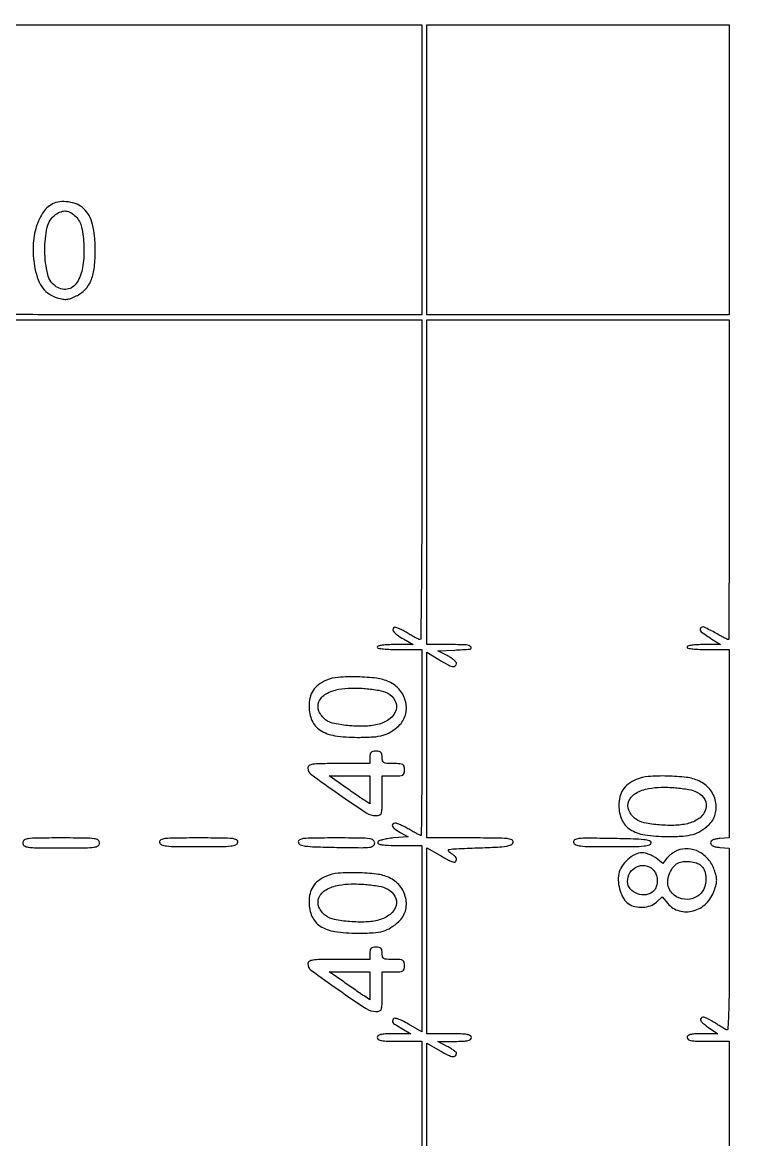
# Model space of a CAD drawing. Extents: x 0 to 836, y 5 to 589.
# Drawn here: x 329.17 to 353.47, y 392.15 to 430.28 of the extents above; entities that cross this region are included whole.
import ezdxf

# ---------------------------------------------------------------- set-up
doc = ezdxf.new("R2010")
doc.units = 0
doc.header["$MEASUREMENT"] = 0

msp = doc.modelspace()

# ---------------------------------------------------------------- linework, layer by layer
for points in [[(201.712326, 537.783562, -0.000001), (217.055896, 537.76491, -0.426088)], [(546.939, 229.3929, -0.000106), (546.943559, 250.949215, -0.000176), (546.957638, 269.095817, -0.000001), (546.976289, 285.583213, -0.415883)], [(836.0595, 588.6891), (420.497259, 588.710259, 0.000013), (261.145696, 588.714318, 0.000021), (126.989856, 588.708632), (4.934769, 588.698274, 0.19889), (4.878609, 588.675009, 0.198853), (4.855343, 588.618859), (4.83877, 516.273901, 0.000036), (4.826254, 436.744061, 0.000021), (4.8222, 342.282364), (4.8222, 95.946129), (4.469225, 95.920114, 0.031904), (4.160456, 95.877435, 0.315999), (4.075312, 95.787407, 0.415411), (4.137995, 95.703578, 0.035338), (4.43445, 95.6826), (4.8222, 95.6826), (4.8222, 50.2101), (4.8222, 4.7376), (420.462, 4.7376), (836.1018, 4.7376)], [(604.852986, 529.408162, -0.000002), (620.423836, 529.389509, -0.550615)], [(238.738155, 529.614638, -0.000002), (224.300981, 529.63329, -0.415836)], [(308.18842, 529.408162, -0.000002), (322.638019, 529.38951, -0.415836)], [(531.796111, 538.074638, -0.000002), (517.6951, 538.093291, -0.426056)], [(413.368417, 538.074638, -0.000002), (399.676779, 538.093291, -0.415815)], [(77.850638, 481.579418, -0.000002), (77.869294, 494.031443, -0.550517)], [(336.166934, 548.220763, -0.000002), (326.827688, 548.233536, -0.413812)], [(77.644162, 421.684687, -0.000002), (77.625507, 409.236574, -0.415775)], [(333.609652, 529.614638, -0.000003), (323.198363, 529.633296, -0.415688)], [(383.716206, 529.408162, -0.000003), (394.123716, 529.389504, -0.425916)], [(381.27946, 547.935135, -0.000004), (390.656104, 547.916048, -0.413615)], [(604.231838, 387.151416, -0.000003), (604.250494, 398.693431, -0.41574)], [(307.804163, 420.104962, -0.000005), (315.953334, 420.086299, -0.425768)], [(77.841889, 210.212758, -0.000002), (77.851786, 217.49274, -0.413814)], [(326.3022, 430.191), (334.5507, 430.191), (342.7992, 430.191), (342.7992, 425.2419), (342.7992, 420.2928), (334.6353, 420.2928, -0.000386), (331.504846, 420.295219, -0.000645), (328.869546, 420.302689, -0.000017), (326.485206, 420.312601, -0.412987)], [(326.3022, 420.1236), (334.5507, 420.1236), (342.7992, 420.1236), (342.7992, 414.6669, -0.00109), (342.794641, 412.574556, -0.001818), (342.780562, 410.813233, -0.000133), (342.761802, 409.236195, -0.412653), (342.73575, 409.210633, -0.111035), (342.695991, 409.219859, -0.00754), (342.591533, 409.272165, -0.010506), (342.468146, 409.339625, -0.007675), (342.3339, 409.419493, 0.013093), (342.19607, 409.499485, 0.015532), (342.06177, 409.56747, 0.014424), (341.945947, 409.617631, 0.08935), (341.8827, 409.63056, 0.300243), (341.815599, 409.588495, 0.270054), (341.823895, 409.505844, 0.076762), (341.954846, 409.373682, 0.029789), (342.171277, 409.232742), (342.5031, 409.043783), (341.88975, 409.042392, 0.012089), (341.64764, 409.035988, 0.022171), (341.451235, 409.017281, 0.019132), (341.304146, 408.990888, 0.352327), (341.2764, 408.9564, 0.365646), (341.306449, 408.920803, 0.014491), (341.4879, 408.8953, 0.018502), (341.729879, 408.877444, 0.009164), (342.0378, 408.8718), (342.7992, 408.8718), (342.7992, 405.6993, -0.000994), (342.796781, 404.482803, -0.001658), (342.789311, 403.458722, -0.000111), (342.779363, 402.540476, -0.410979), (342.765535, 402.5268, -0.118776), (342.742161, 402.532432, -0.002401), (342.633605, 402.588629, -0.005535), (342.50722, 402.65662, -0.003675), (342.363685, 402.737281, 0.011167), (342.214964, 402.817949, 0.013731), (342.07259, 402.886232, 0.012176), (341.951004, 402.936979, 0.090598), (341.88975, 402.948781, 0.192997), (341.808019, 402.916924, 0.340288), (341.796957, 402.849162, 0.109392), (341.886625, 402.74528, 0.035201), (342.05895, 402.634723), (342.3339, 402.4845), (341.832886, 402.4422, 0.017263), (341.63018, 402.418015, 0.029087), (341.462782, 402.382084, 0.030909), (341.339197, 402.339562, 0.218326), (341.297086, 402.29415, 0.394038), (341.320572, 402.243332, 0.06108), (341.437782, 402.211503, 0.029434), (341.654521, 402.193188, 0.006363), (342.03075, 402.1884), (342.7992, 402.1884), (342.7992, 399.009691), (342.7992, 395.830982), (342.340423, 396.093468, 0.013632), (342.135385, 396.203472, 0.036849), (341.982807, 396.266457, 0.055394), (341.876062, 396.288891, 0.285851), (341.824352, 396.263248, 0.078544), (341.794745, 396.192593, 0.25054), (341.807034, 396.144652, 0.068732), (341.870738, 396.091898, 0.002883), (342.1224, 395.938078), (342.4185, 395.759432), (341.84745, 395.759116, 0.008923), (341.554085, 395.753718, 0.04577), (341.392778, 395.733003, 0.10575), (341.307516, 395.693909, 0.236826), (341.2764, 395.6319, 0.273642), (341.314275, 395.567877, 0.084509), (341.42445, 395.529675, 0.035355), (341.634214, 395.5098, 0.005946), (342.0378, 395.505), (342.7992, 395.505), (342.7992, 357.7311)], [(342.9684, 357.696876), (342.9684, 395.436552), (343.424224, 395.1793, 0.013839), (343.701863, 395.032588, 0.076968), (343.862198, 394.982143, 0.231469), (343.946885, 395.008687, 0.205869), (343.9836, 395.094079, 0.216432), (343.967562, 395.129394, 0.019681), (343.890408, 395.19164, 0.022693), (343.787887, 395.260897, 0.015755), (343.66635, 395.33004), (343.3491, 395.497522), (343.92015, 395.501261, 0.009031), (344.212542, 395.508458, 0.045588), (344.374252, 395.530223, 0.104163), (344.460025, 395.569817, 0.236978), (344.4912, 395.6319, 0.273642), (344.453325, 395.695923, 0.084509), (344.34315, 395.734125, 0.035355), (344.133386, 395.754, 0.005946), (343.7298, 395.7588), (342.9684, 395.7588), (342.9684, 398.932023), (342.9684, 402.105247), (343.41939, 401.850723, 0.005083), (343.755557, 401.665483, 0.062141), (343.892217, 401.612579, 0.286732), (343.955768, 401.633165, 0.176568), (343.9836, 401.70952, 0.150475), (343.967655, 401.761304, 0.047029), (343.915259, 401.824606, 0.042176), (343.839985, 401.888149, 0.035732), (343.75095, 401.94217, -0.234866), (343.706073, 402.003014, -0.415896), (343.738852, 402.049503, -0.031236), (343.980823, 402.075233, -0.001939), (344.701719, 402.1038, 0.003267), (345.380167, 402.13249, 0.026761), (345.688286, 402.164122, 0.067922), (345.849171, 402.212386, 0.24329), (345.913472, 402.29415, 0.348739), (345.870552, 402.376189, 0.079295), (345.707944, 402.419347, 0.023291), (345.35591, 402.438586, 0.002006), (344.455103, 402.4422), (342.9684, 402.4422), (342.9684, 405.613918), (342.9684, 408.785636), (343.379607, 408.532618, 0.012763), (343.675429, 408.360847, 0.067597), (343.849996, 408.294029, 0.21343), (343.942445, 408.311806, 0.244789), (343.9836, 408.390831, 0.180386), (343.963714, 408.444157, 0.035725), (343.890408, 408.51748, 0.033672), (343.78782, 408.594947, 0.025766), (343.66635, 408.665781), (343.3491, 408.8295), (343.92015, 408.854515, 0.011581), (344.449814, 408.890023, 0.639683), (344.47537, 408.961692, 0.186785), (344.31569, 409.030303, 0.009128), (343.7298, 409.041), (342.9684, 409.041), (342.9684, 414.5823), (342.9684, 420.1236), (348.129, 420.1236), (353.2896, 420.1236), (353.2896, 414.6669, -0.000543), (353.287326, 412.574524, -0.000906), (353.280304, 410.813106, -0.000033), (353.270979, 409.223146, -0.412477), (353.257956, 409.2102, -0.117921), (353.235683, 409.215527, -0.001925), (353.120706, 409.274419, -0.004895), (352.987356, 409.345034, -0.003216), (352.835161, 409.428818, 0.018699), (352.433923, 409.633777, 0.365268), (352.309311, 409.599886, 0.404893), (352.329124, 409.480617, 0.01917), (352.6974, 409.229523), (352.9935, 409.04385), (352.42245, 409.042425, 0.013265), (352.199001, 409.035938, 0.023496), (352.015669, 409.017074, 0.020847), (351.878352, 408.990493, 0.347533), (351.8514, 408.9564, 0.362465), (351.880874, 408.921084, 0.015687), (352.052325, 408.895438, 0.019442), (352.28126, 408.877492, 0.009838), (352.5705, 408.8718), (353.2896, 408.8718), (353.2896, 405.662107), (353.2896, 402.452414), (352.97235, 402.426157, 0.025715), (352.831129, 402.40712, 0.066184), (352.733501, 402.375028, 0.106232), (352.675902, 402.330193, 0.176213), (352.6551, 402.273, 0.176213), (352.675902, 402.215807, 0.106232), (352.733501, 402.170972, 0.066184), (352.831129, 402.13888, 0.025715), (352.97235, 402.119843), (353.2896, 402.093586), (353.2896, 398.9635, -0.00131), (353.285364, 397.347448, -0.007305), (353.268158, 396.480754, -0.005996), (353.242421, 395.927092, -0.561347), (353.18385, 395.895902, -0.003685), (353.123626, 395.932089, -0.000678), (353.013116, 395.999812, -0.000729), (352.884065, 396.079399, -0.000663), (352.751128, 396.161893, 0.034313), (352.461192, 396.315842, 0.321362), (352.330457, 396.28902, 0.414408), (352.334918, 396.175172, 0.037281), (352.58188, 395.978962), (352.905877, 395.7588), (352.378639, 395.7588, 0.010027), (352.110473, 395.753422, 0.049062), (351.960423, 395.732559, 0.111131), (351.880772, 395.693339, 0.226743), (351.8514, 395.6319, 0.266366), (351.887879, 395.568283, 0.088943), (351.9924, 395.529882, 0.037256), (352.191414, 395.509875, 0.00643), (352.5705, 395.505), (353.2896, 395.505), (353.2896, 357.7311)]]:
    msp.add_lwpolyline(points, format="xyb")
msp.add_lwpolyline([(353.2896, 425.2419), (353.2896, 420.2928), (348.129, 420.2928), (342.9684, 420.2928), (342.9684, 425.2419), (342.9684, 430.191), (348.129, 430.191), (353.2896, 430.191)], close=True)
for points in [[(330.196339, 424.080731, 0.133039), (329.853329, 423.761062, 0.072917), (329.622471, 423.230639, 0.063285), (329.530676, 422.57225, 0.054258), (329.597988, 421.875299, 0.038109), (329.710229, 421.486249, 0.07364), (329.866366, 421.203184, 0.08606), (330.078915, 421.00596, 0.071427), (330.359275, 420.876121, 0.026842), (330.546001, 420.830935, 0.069755), (330.683897, 420.824799, 0.067582), (330.820701, 420.856798, 0.024029), (331.005054, 420.937535, 0.08301), (331.304912, 421.154549, 0.092798), (331.504209, 421.44989, 0.071312), (331.616171, 421.860549, 0.029806), (331.653058, 422.434392, 0.020525), (331.633403, 422.973443, 0.045555), (331.564511, 423.378327, 0.060037), (331.441612, 423.68646, 0.079457), (331.25716, 423.925094, 0.093169), (331.037039, 424.065685, 0.059297), (330.742742, 424.145277, 0.059632), (330.440333, 424.153308, 0.098591)], [(330.988533, 423.651158, -0.144075), (331.188334, 423.284745, -0.044146), (331.267637, 422.652623, -0.044375), (331.232511, 421.979324, -0.081718), (331.068795, 421.457276, -0.09631), (330.930849, 421.279164, -0.114296), (330.743736, 421.178837, -0.114637), (330.532014, 421.171151, -0.097318), (330.324281, 421.255574, -0.192896), (330.031569, 421.674696, -0.054774), (329.935295, 422.47924, -0.054766), (330.016126, 423.286759, -0.189883), (330.300512, 423.716606, -0.063398), (330.486219, 423.814325, -0.113636), (330.656219, 423.836803, -0.112269), (330.820341, 423.782698, -0.060914)], [(339.5421, 407.822547, 0.053672), (339.269615, 407.665471, 0.089458), (339.087264, 407.474453, 0.090403), (338.984322, 407.233281, 0.055837), (338.9499, 406.926, 0.10406), (339.050634, 406.447223, 0.148393), (339.331781, 406.119718, 0.105117), (339.831265, 405.93324, 0.03681), (340.5996, 405.876075, 0.014948), (341.139193, 405.891844, 0.05366), (341.478603, 405.948823, 0.072223), (341.743155, 406.066248, 0.044209), (342.015355, 406.273302, 0.140323), (342.237723, 406.63331, 0.124029), (342.249962, 407.075181, 0.116908), (342.048511, 407.49024, 0.115538), (341.681434, 407.772853, 0.076424), (341.256318, 407.892115, 0.024439), (340.599738, 407.939532, 0.024038), (339.946257, 407.923294, 0.085905)], [(341.634724, 407.379887, -0.152341), (341.883214, 407.136115, -0.193791), (341.918103, 406.819597, -0.158165), (341.717744, 406.518261, -0.101891), (341.340076, 406.327746, -0.056119), (340.892466, 406.259181, -0.030501), (340.33552, 406.270936, -0.02923), (339.81442, 406.344653, -0.110494), (339.515363, 406.477869, -0.135251), (339.287503, 406.769796, -0.203488), (339.289925, 407.088252, -0.162529), (339.534282, 407.360568, -0.086537), (339.9651, 407.515185, -0.038102), (340.389701, 407.555971, -0.025119), (340.880237, 407.54094, -0.02485), (341.33627, 407.481065, -0.073437)], [(341.0226, 405.1917), (341.0226, 404.9802), (339.9651, 404.9802, 0.003205), (339.338506, 404.976184, 0.032111), (339.077521, 404.956043, 0.102973), (338.952988, 404.911087, 0.260443), (338.9076, 404.829861, 0.239123), (339.014813, 404.618499, 0.005433), (339.961929, 403.940812, 0.007285), (340.904625, 403.301903, 0.146296), (341.233407, 403.2036, 0.092874), (341.356501, 403.226663, 0.227966), (341.417819, 403.292209, 0.071609), (341.441658, 403.439139, 0.004467), (341.4456, 403.8804), (341.4456, 404.5572), (341.8263, 404.5572, 0.012699), (342.053018, 404.562959, 0.114574), (342.14778, 404.5901, 0.210352), (342.192989, 404.649688, 0.058662), (342.207, 404.7687, 0.058662), (342.192989, 404.887712, 0.210352), (342.14778, 404.9473, 0.114574), (342.053018, 404.974441, 0.012699), (341.8263, 404.9802, -0.012699), (341.599582, 404.985959, -0.114574), (341.50482, 405.0131, -0.210352), (341.459611, 405.072688, -0.058662), (341.4456, 405.1917, 0.045527), (341.435808, 405.299016, 0.152009), (341.4033, 405.3609, 0.152009), (341.341416, 405.393408, 0.045527), (341.2341, 405.4032, 0.045527), (341.126784, 405.393408, 0.152009), (341.0649, 405.3609, 0.152009), (341.032392, 405.299016, 0.045527)], [(341.0226, 404.08217), (341.0226, 403.60714), (340.826147, 403.735861, -0.00452), (340.719383, 403.807203, -0.001063), (340.542181, 403.928498, -0.001095), (340.339001, 404.068866, -0.001077), (340.135322, 404.210891), (339.64095, 404.5572), (340.331775, 404.5572), (341.0226, 404.5572)], [(350.1171, 404.438547, 0.053672), (349.844615, 404.281471, 0.089458), (349.662264, 404.090453, 0.090403), (349.559322, 403.849281, 0.055837), (349.5249, 403.542, 0.10406), (349.625634, 403.063223, 0.148393), (349.906781, 402.735718, 0.105117), (350.406265, 402.54924, 0.03681), (351.1746, 402.492075, 0.014948), (351.714193, 402.507844, 0.05366), (352.053603, 402.564823, 0.072223), (352.318155, 402.682248, 0.044209), (352.590355, 402.889302, 0.140323), (352.812723, 403.24931, 0.124029), (352.824962, 403.691181, 0.116908), (352.623511, 404.10624, 0.115538), (352.256434, 404.388853, 0.076424), (351.831318, 404.508115, 0.024439), (351.174738, 404.555532, 0.024038), (350.521257, 404.539294, 0.085905)], [(352.209724, 403.995887, -0.152341), (352.458214, 403.752115, -0.193791), (352.493103, 403.435597, -0.158165), (352.292744, 403.134261, -0.101891), (351.915076, 402.943746, -0.056119), (351.467466, 402.875181, -0.030501), (350.91052, 402.886936, -0.02923), (350.38942, 402.960653, -0.110494), (350.090363, 403.093869, -0.135251), (349.862503, 403.385796, -0.203488), (349.864925, 403.704252, -0.162529), (350.109282, 403.976568, -0.086537), (350.5401, 404.131185, -0.038102), (350.964701, 404.171971, -0.025119), (351.455237, 404.15694, -0.02485), (351.91127, 404.097065, -0.073437)], [(329.1786, 402.273, 0.250083), (329.229169, 402.178218, 0.116079), (329.363662, 402.127679, 0.02996), (329.660574, 402.107332, 0.00213), (330.4899, 402.1038, 0.00213), (331.319226, 402.107332, 0.02996), (331.616137, 402.127679, 0.116079), (331.750631, 402.178218, 0.250083), (331.8012, 402.273, 0.250083), (331.750631, 402.367782, 0.116079), (331.616137, 402.418321, 0.02996), (331.319226, 402.438668, 0.00213), (330.4899, 402.4422, 0.00213), (329.660574, 402.438668, 0.02996), (329.363662, 402.418321, 0.116079), (329.229169, 402.367782, 0.250083)], [(333.847705, 402.29415, 0.254832), (333.914942, 402.212568, 0.068159), (334.083815, 402.170103, 0.024934), (334.413643, 402.150162, 0.002632), (335.1852, 402.1461, 0.002632), (335.956757, 402.150162, 0.024934), (336.286585, 402.170103, 0.068159), (336.455458, 402.212568, 0.254832), (336.522695, 402.29415, 0.335991), (336.482619, 402.37544, 0.088793), (336.334556, 402.419199, 0.02535), (336.010119, 402.438544, 0.002216), (335.1852, 402.4422, 0.002216), (334.360281, 402.438544, 0.02535), (334.035844, 402.419199, 0.088793), (333.887781, 402.37544, 0.335991)], [(338.585214, 402.29415, 0.252541), (338.652142, 402.212126, 0.065668), (338.822371, 402.166747, 0.025016), (339.151606, 402.140567, 0.002804), (339.902717, 402.122747, 0.002061), (340.727883, 402.1112, 0.031064), (341.014468, 402.126185, 0.126764), (341.1426, 402.175372, 0.24262), (341.1918, 402.270797, 0.246211), (341.141358, 402.367024, 0.119511), (341.008079, 402.418298, 0.030265), (340.712228, 402.438703, 0.002087), (339.874297, 402.4422, 0.002314), (339.079925, 402.438523, 0.026279), (338.766527, 402.41913, 0.092921), (338.624145, 402.375139, 0.330137)], [(347.975485, 402.296332, 0.251212), (348.042928, 402.213355, 0.071206), (348.209455, 402.170142, 0.025348), (348.537001, 402.150125, 0.002588), (349.314559, 402.1461, 0.002964), (350.036534, 402.15038, 0.021179), (350.385193, 402.169299, 0.045119), (350.573197, 402.20482, 0.335246), (350.6247, 402.273, 0.334881), (350.572683, 402.341956, 0.04165), (350.376482, 402.380702, 0.020579), (350.017303, 402.406092, 0.002999), (349.285627, 402.423232, 0.002151), (348.466587, 402.433978, 0.02635), (348.15393, 402.420253, 0.099142), (348.01435, 402.377962, 0.328399)], [(351.513, 402.013289, 0.040601), (351.421962, 401.967259, 0.025244), (351.323117, 401.89967, 0.025261), (351.231741, 401.822588, 0.041172), (351.163589, 401.747534), (351.025678, 401.567969), (350.79263, 401.751285, 0.041994), (350.686107, 401.821468, 0.031509), (350.558744, 401.880751, 0.032216), (350.430853, 401.921469, 0.061032), (350.323682, 401.9346, 0.115061), (350.07648, 401.87695, 0.06786), (349.823923, 401.706478, 0.066547), (349.620917, 401.469648, 0.097887), (349.519396, 401.215914, 0.070335), (349.506778, 400.935733, 0.054064), (349.568726, 400.635467, 0.056256), (349.687977, 400.371183, 0.106277), (349.846298, 400.200562, 0.09583), (350.069862, 400.100742, 0.070962), (350.340183, 400.077117, 0.07178), (350.603063, 400.12981, 0.103631), (350.804826, 400.252865), (350.995857, 400.432329), (351.191111, 400.205333, 0.147366), (351.583831, 399.954826, 0.137488), (352.061335, 399.953911, 0.126484), (352.49965, 400.206611, 0.115756), (352.779391, 400.647208, 0.020624), (352.842749, 400.85649, 0.063266), (352.861383, 401.003165, 0.063773), (352.842681, 401.149199, 0.0212), (352.779391, 401.355886, 0.090468), (352.572712, 401.716875, 0.0982), (352.256882, 401.969463, 0.103829), (351.88375, 402.073497, 0.113473)], [(350.681489, 401.371588, -0.118575), (350.788943, 401.214247, -0.083649), (350.830864, 401.003365, -0.083894), (350.801352, 400.790991, -0.12056), (350.703257, 400.629343, -0.162803), (350.456776, 400.506417, -0.124244), (350.15508, 400.538935, -0.128391), (349.911981, 400.708832, -0.178211), (349.821, 400.955988, -0.135448), (349.902998, 401.253128, -0.146623), (350.124056, 401.455425, -0.151685), (350.413809, 401.49888, -0.146881)], [(352.324349, 401.505252, -0.123536), (352.434604, 401.354746, -0.07207), (352.488636, 401.136346, -0.067321), (352.479981, 400.894691, -0.076904), (352.406455, 400.675569, -0.161215), (352.143429, 400.41854, -0.139327), (351.761898, 400.350171, -0.141499), (351.405748, 400.492706, -0.167303), (351.20866, 400.795212, -0.094967), (351.196397, 401.011868, -0.066413), (351.260739, 401.248528, -0.067639), (351.382753, 401.455271, -0.109922), (351.540172, 401.583508, -0.091528), (351.717835, 401.634997, -0.049791), (351.94579, 401.635005, -0.049978), (352.167217, 401.590272, -0.098697)], [(339.5421, 401.139147, 0.053672), (339.269615, 400.982071, 0.089458), (339.087264, 400.791053, 0.090403), (338.984322, 400.549881, 0.055837), (338.9499, 400.2426, 0.10406), (339.050634, 399.763823, 0.148393), (339.331781, 399.436318, 0.105117), (339.831265, 399.24984, 0.03681), (340.5996, 399.192675, 0.014948), (341.139193, 399.208444, 0.05366), (341.478603, 399.265423, 0.072223), (341.743155, 399.382848, 0.044209), (342.015355, 399.589902, 0.140323), (342.237723, 399.94991, 0.124029), (342.249962, 400.391781, 0.116908), (342.048511, 400.80684, 0.115538), (341.681434, 401.089453, 0.076424), (341.256318, 401.208715, 0.024439), (340.599738, 401.256132, 0.024038), (339.946257, 401.239894, 0.085905)], [(341.634724, 400.696487, -0.152341), (341.883214, 400.452715, -0.193791), (341.918103, 400.136197, -0.158165), (341.717744, 399.834861, -0.101891), (341.340076, 399.644346, -0.056119), (340.892466, 399.575781, -0.030501), (340.33552, 399.587536, -0.02923), (339.81442, 399.661253, -0.110494), (339.515363, 399.794469, -0.135251), (339.287503, 400.086396, -0.203488), (339.289925, 400.404852, -0.162529), (339.534282, 400.677168, -0.086537), (339.9651, 400.831785, -0.038102), (340.389701, 400.872571, -0.025119), (340.880237, 400.85754, -0.02485), (341.33627, 400.797665, -0.073437)], [(341.0226, 398.5083), (341.0226, 398.2968), (339.9651, 398.2968, 0.003205), (339.338506, 398.292784, 0.032111), (339.077521, 398.272643, 0.102973), (338.952988, 398.227687, 0.260443), (338.9076, 398.146461, 0.239123), (339.014813, 397.935099, 0.005433), (339.961929, 397.257412, 0.007285), (340.904625, 396.618503, 0.146296), (341.233407, 396.5202, 0.092874), (341.356501, 396.543263, 0.227966), (341.417819, 396.608809, 0.071609), (341.441658, 396.755739, 0.004467), (341.4456, 397.197), (341.4456, 397.8738), (341.8263, 397.8738, 0.012699), (342.053018, 397.879559, 0.114574), (342.14778, 397.9067, 0.210352), (342.192989, 397.966288, 0.058662), (342.207, 398.0853, 0.058662), (342.192989, 398.204312, 0.210352), (342.14778, 398.2639, 0.114574), (342.053018, 398.291041, 0.012699), (341.8263, 398.2968, -0.012699), (341.599582, 398.302559, -0.114574), (341.50482, 398.3297, -0.210352), (341.459611, 398.389288, -0.058662), (341.4456, 398.5083, 0.045527), (341.435808, 398.615616, 0.152009), (341.4033, 398.6775, 0.152009), (341.341416, 398.710008, 0.045527), (341.2341, 398.7198, 0.045527), (341.126784, 398.710008, 0.152009), (341.0649, 398.6775, 0.152009), (341.032392, 398.615616, 0.045527)], [(341.0226, 397.39877), (341.0226, 396.92374), (340.826147, 397.052461, -0.00452), (340.719383, 397.123803, -0.001063), (340.542181, 397.245098, -0.001095), (340.339001, 397.385466, -0.001077), (340.135322, 397.527491), (339.64095, 397.8738), (340.331775, 397.8738), (341.0226, 397.8738)]]:
    msp.add_lwpolyline(points, format="xyb", close=True)

doc.saveas('drawing.dxf')
